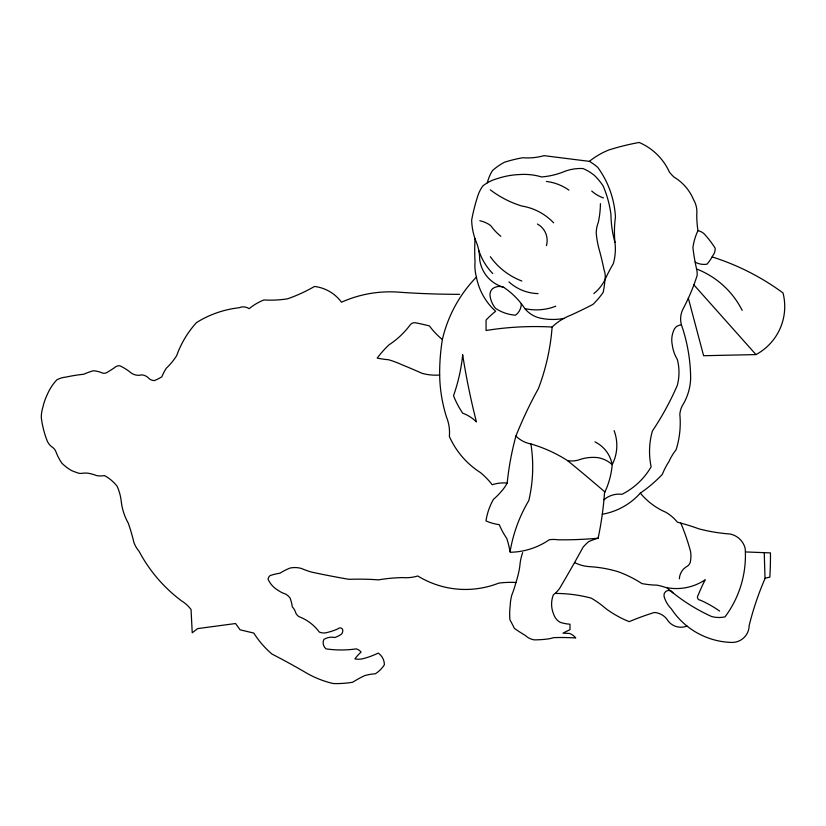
<?xml version="1.0" encoding="UTF-8"?>
<svg xmlns="http://www.w3.org/2000/svg" width="826" height="826" viewBox="0 0 826 826"><rect width="100%" height="100%" fill="white"/><g stroke="black" fill="none" stroke-linecap="round" stroke-linejoin="round"><path stroke-width="1.24" d="M712.126 256.917A242.751 242.751 0 0 1 782.996 292.92A54.506 54.506 0 0 1 755.976 354.591L703.618 355.717L688.337 298.238M745.506 551.944L770.452 552.893A315.501 315.501 0 0 1 769.811 577.198A32.668 32.668 0 0 0 765.144 578.272A296.988 296.988 0 0 0 749.172 625.488A17.057 17.057 0 0 1 731.124 642.422A74.66 74.66 0 0 1 671.342 608.855A28.311 28.311 0 0 1 663.98 596.062A4.842 4.842 0 0 1 672.963 592.831M593.842 293.602A41.734 41.734 0 0 0 604.942 279.808A161.194 161.194 0 0 1 613.346 263.618A53.845 53.845 0 0 0 615.143 244.124A107.07 107.07 0 0 1 615.442 217.135A92.842 92.842 0 0 0 597.745 167.358A54.888 54.888 0 0 0 589.341 161.359L544.035 155.66A61.485 61.485 0 0 1 522.734 157.756A133.957 133.957 0 0 0 504.438 162.257A57.789 57.789 0 0 0 492.43 170.652A41.093 41.093 0 0 0 487.319 182.835M693.881 284.877L755.976 354.591M764.246 552.656L765.031 578.53M459.566 294.324A851.503 851.503 0 0 1 397.719 292.084A118.603 118.603 0 0 0 341.499 302.202A39.4 39.4 0 0 0 314.51 286.457A156.434 156.434 0 0 1 287.52 298.826A108.64 108.64 0 0 1 263.907 299.952A54.568 54.568 0 0 0 249.163 308.697A10.47 10.47 0 0 0 239.075 307.747A101.918 101.918 0 0 0 196.536 322.553A97.22 97.22 0 0 0 176.681 355.645A65.719 65.719 0 0 1 166.284 368.251A51.615 51.615 0 0 0 161.865 376.759A41.992 41.992 0 0 1 154.4 380.569A8.446 8.446 0 0 1 149.103 378.618A10.841 10.841 0 0 0 141.876 374.87A12.793 12.793 0 0 1 131.024 372.877A49.23 49.23 0 0 0 119.801 365.773A6.143 6.143 0 0 0 115.939 366.651A106.791 106.791 0 0 1 106.461 372.753A5.338 5.338 0 0 1 102.094 372.877A26.515 26.515 0 0 0 93.369 370.76A75.92 75.92 0 0 0 83.643 374.25A162.33 162.33 0 0 0 65.812 377.121A22.818 22.818 0 0 0 56.818 379.867A49.839 49.839 0 0 0 47.227 394.683A58.522 58.522 0 0 0 42.869 407.228A34.279 34.279 0 0 0 41.3 417.688A98.501 98.501 0 0 0 46.71 439.659A15.116 15.116 0 0 0 51.759 446.804A10.356 10.356 0 0 1 55.776 451.337A51.893 51.893 0 0 0 61.878 463.19A45.42 45.42 0 0 0 71.47 470.51A71.821 71.821 0 0 0 76.983 472.637A9.158 9.158 0 0 0 82.28 473.298A20.609 20.609 0 0 1 90.302 473.649A51.336 51.336 0 0 1 96.58 475.57A20.65 20.65 0 0 0 104.427 475.57A39.596 39.596 0 0 1 117.199 486.369A52.028 52.028 0 0 1 121.381 502.507A57.242 57.242 0 0 0 128.257 523.126A196.175 196.175 0 0 1 133.936 542.548A27.826 27.826 0 0 0 139.016 551.21A149.248 149.248 0 0 0 181.472 600.822A33.835 33.835 0 0 1 191.043 609.485L192.231 632.799L197.62 628.607L235.586 623.527L240.067 629.804L253.819 633.088A92.264 92.264 0 0 0 271.971 654.058A700.149 700.149 0 0 1 307.282 673.489A98.18 98.18 0 0 0 333.208 683.536A96.601 96.601 0 0 0 352.64 682.235A129.61 129.61 0 0 1 364.307 675.761A43.757 43.757 0 0 1 375.324 673.809A29.127 29.127 0 0 0 384.4 664.744A14.125 14.125 0 0 0 378.246 653.077A78.759 78.759 0 0 1 362.046 658.911A20.278 20.278 0 0 1 354.912 658.911A39.906 39.906 0 0 1 361.065 652.106A9.375 9.375 0 0 0 356.212 648.875A104.427 104.427 0 0 1 326.074 648.875A7.94 7.94 0 0 1 323.813 639.479A14.476 14.476 0 0 1 334.829 637.527A30.748 30.748 0 0 0 341.303 634.296A5.018 5.018 0 0 0 342.604 629.433A2.788 2.788 0 0 0 338.061 628.782A58.976 58.976 0 0 1 327.695 632.355A11.502 11.502 0 0 1 319.27 632.024A44.78 44.78 0 0 0 298.95 616.65A10.16 10.16 0 0 1 295.873 613.181A15.962 15.962 0 0 0 292.321 606.862A42.033 42.033 0 0 0 290.081 598.034A14.858 14.858 0 0 0 285.342 593.956A24.821 24.821 0 0 1 278.228 590.394A24.367 24.367 0 0 1 268.089 579.336A5.586 5.586 0 0 1 270.195 575.515A69.487 69.487 0 0 1 280.076 573.141A56.385 56.385 0 0 1 290.215 567.999A24.666 24.666 0 0 1 301.273 568.402A85.945 85.945 0 0 0 311.547 572.088A890.48 890.48 0 0 0 349.068 579.336A260.923 260.923 0 0 1 378.566 579.873A154.813 154.813 0 0 1 402.541 577.601A40.742 40.742 0 0 0 417.77 575.98A90.994 90.994 0 0 0 498.77 583.115A96.415 96.415 0 0 1 515.94 582.464A97.261 97.261 0 0 0 519.802 566.326A52.183 52.183 0 0 1 522.672 552.584M515.94 582.464A104.045 104.045 0 0 1 511.8 595.102A45.275 45.275 0 0 0 510.21 605.654A68.021 68.021 0 0 0 509.89 619.717A164.126 164.126 0 0 1 514.361 628.359A140.079 140.079 0 0 0 525.233 635.39A17.016 17.016 0 0 0 534.185 639.861A104.541 104.541 0 0 0 545.697 639.221A35.952 35.952 0 0 0 553.688 637.631A244.444 244.444 0 0 1 575.743 637.951A15.044 15.044 0 0 0 569.672 633.47L562.96 633.15L569.992 629.629L569.992 624.198A37.748 37.748 0 0 1 560.08 622.277A14.156 14.156 0 0 1 553.688 614.286A25.575 25.575 0 0 1 553.368 594.782A27.072 27.072 0 0 0 561.68 584.87A1232.815 1232.815 0 0 0 583.094 547.142A69.281 69.281 0 0 1 588.535 541.711A70.272 70.272 0 0 1 598.127 538.191A336.017 336.017 0 0 0 604.518 492.792A79.916 79.916 0 0 0 612.19 464.656A41.981 41.981 0 0 0 614.1 430.635M439.659 375.014A50.582 50.582 0 0 1 422.107 373.342A658.652 658.652 0 0 0 402.045 364.782A99.905 99.905 0 0 0 388.674 359.764A102.063 102.063 0 0 1 377.183 358.092A109.713 109.713 0 0 1 388.881 344.938A83.137 83.137 0 0 0 410.202 324.876A5.514 5.514 0 0 1 415.715 322.821A240.975 240.975 0 0 1 429.427 325.929A72.925 72.925 0 0 0 442.375 339.507A209.949 209.949 0 0 0 439.659 375.014A148.298 148.298 0 0 0 446.453 416.903A41.847 41.847 0 0 1 449.365 436.458A82.455 82.455 0 0 0 480.567 472.658A77.055 77.055 0 0 1 492.213 484.728A37.16 37.16 0 0 1 507.185 483.065A291.124 291.124 0 0 1 515.92 436.045A413.32 413.32 0 0 1 538.387 388.612A218.518 218.518 0 0 0 552.119 327.034A55.218 55.218 0 0 1 570.776 315.191A462.89 462.89 0 0 0 592.944 304.402A78.707 78.707 0 0 0 603.145 292.404A90.148 90.148 0 0 0 604.942 279.808A18.058 18.058 0 0 0 604.043 269.906A294.407 294.407 0 0 0 599.841 251.92A97.014 97.014 0 0 1 596.238 233.324A30.046 30.046 0 0 1 598.344 222.235A97.251 97.251 0 0 0 600.44 203.64M442.375 339.507A132.449 132.449 0 0 1 476.406 277.102A44.398 44.398 0 0 1 475.033 261.811A214.977 214.977 0 0 1 475.022 238.724M555.526 593.44A138.107 138.107 0 0 1 591.251 598.148A91.862 91.862 0 0 1 605.675 608.483A105.398 105.398 0 0 0 629.175 621.648A284.247 284.247 0 0 1 654.326 612.479A17.243 17.243 0 0 1 668.141 620.997A16.138 16.138 0 0 0 686.995 626.046M598.127 538.191A383.636 383.636 0 0 1 557.839 539.791A27.32 27.32 0 0 0 549.207 539.791A70.881 70.881 0 0 1 510.21 552.264A114.05 114.05 0 0 0 506.772 538.407A70.365 70.365 0 0 1 499.286 524.675A50.933 50.933 0 0 1 485.967 520.927A62.487 62.487 0 0 1 493.463 499.348A69.735 69.735 0 0 0 501.361 491.387A41.703 41.703 0 0 0 507.185 483.065M594.968 441.869A31.687 31.687 0 0 1 612.19 464.656A28.332 28.332 0 0 0 598.292 457.687A42.043 42.043 0 0 0 580.41 459.349A23.293 23.293 0 0 1 567.514 460.598A139.749 139.749 0 0 0 530.901 443.954A28.673 28.673 0 0 1 515.92 436.045M574.566 562.547A37.738 37.738 0 0 0 589.496 566.646A123.219 123.219 0 0 1 618.271 571.757A117.364 117.364 0 0 1 641.926 583.59A91.892 91.892 0 0 0 656.949 585.149A70.592 70.592 0 0 1 665.58 587.431A51.759 51.759 0 0 0 705.228 579.759A167.513 167.513 0 0 0 698.197 595.102A3.077 3.077 0 0 0 700.427 600.223A108.743 108.743 0 0 1 719.611 611.085M666.974 587.833A183.558 183.558 0 0 0 711.62 616.526A28.229 28.229 0 0 0 725.052 616.846A102.682 102.682 0 0 0 745.186 548.423A19.514 19.514 0 0 0 730.163 534.03A177.094 177.094 0 0 1 699.157 528.919A231.125 231.125 0 0 0 677.413 522.208A42.756 42.756 0 0 0 665.901 512.296A68 68 0 0 1 640.326 493.112A66.194 66.194 0 0 1 602.288 514.247M640.326 493.112A134.163 134.163 0 0 0 662.359 474.33A71.191 71.191 0 0 1 669.019 461.424A53.628 53.628 0 0 1 676.091 449.778A89.353 89.353 0 0 0 679.839 414.404A22.705 22.705 0 0 1 682.328 405.669A54.557 54.557 0 0 0 690.65 378.205A167.688 167.688 0 0 0 682.328 327.447A21.93 21.93 0 0 1 683.164 308.717A201.296 201.296 0 0 0 697.144 275.461A21.879 21.879 0 0 0 696.576 268.987A196.495 196.495 0 0 1 692.921 247.583A57.758 57.758 0 0 1 697.949 230.63A105.842 105.842 0 0 1 696.752 214.729A24.501 24.501 0 0 0 693.448 199.438A47.03 47.03 0 0 0 674.243 177.249A37.273 37.273 0 0 1 669.442 172.149A58.367 58.367 0 0 0 639.148 142.464A247.108 247.108 0 0 0 608.845 149.96A77.799 77.799 0 0 0 589.341 161.359M680.8 523.095A220.687 220.687 0 0 1 690.515 551.303A28.414 28.414 0 0 1 690.206 562.485A7.868 7.868 0 0 1 687.645 566.006A15.25 15.25 0 0 0 679.333 578.799M476.406 277.102A61.516 61.516 0 0 0 495.652 311.299A75.569 75.569 0 0 0 486.06 320.096L486.06 330.493A308.181 308.181 0 0 1 552.119 327.034M530.901 443.954A147.379 147.379 0 0 1 528.816 500.535A147.513 147.513 0 0 0 510.096 551.644M567.514 460.598A1728.859 1728.859 0 0 1 604.911 491.976M603.951 499.73A23.324 23.324 0 0 1 622.009 494.299A70.386 70.386 0 0 0 651.125 466.835A75.063 75.063 0 0 1 652.375 431.048A287.407 287.407 0 0 0 677.341 385.288A51.522 51.522 0 0 0 677.341 359.486A36.612 36.612 0 0 1 672.343 345.34A24.14 24.14 0 0 1 673.593 330.772A8.157 8.157 0 0 1 681.46 324.959M563.797 318.423A58.202 58.202 0 0 1 542.238 318.495A27.599 27.599 0 0 1 524.84 308.594A75.3 75.3 0 0 0 503.654 287.303A33.205 33.205 0 0 1 479.658 259.302A45.688 45.688 0 0 0 476.457 242.514A62.693 62.693 0 0 1 471.656 220.119A190.362 190.362 0 0 1 477.727 196.144A35.601 35.601 0 0 1 482.828 185.943A39.607 39.607 0 0 1 497.489 178.581A77.479 77.479 0 0 1 519.43 174.554A61.95 61.95 0 0 1 541.639 176.95A78.243 78.243 0 0 0 562.041 172.448A45.688 45.688 0 0 1 583.042 168.556A46.194 46.194 0 0 1 594.441 175.453A63.499 63.499 0 0 1 603.145 185.943A107.514 107.514 0 0 1 610.941 214.43A107.308 107.308 0 0 0 614.957 242.369M503.654 287.303A11.213 11.213 0 0 0 492.43 288.801A8.384 8.384 0 0 0 490.035 295.698A24.739 24.739 0 0 0 495.435 308.294A41.073 41.073 0 0 0 515.538 315.191A14.31 14.31 0 0 0 521.309 303.679M555.743 306.198A52.781 52.781 0 0 1 524.84 308.594M492.73 273.509A59.462 59.462 0 0 1 478.781 250.392M521.836 281.005A68.393 68.393 0 0 1 490.334 256.721M538.036 293.602A44.914 44.914 0 0 1 508.93 281.903M479.834 220.728A28.549 28.549 0 0 1 490.634 225.529A57.49 57.49 0 0 0 500.835 236.329M490.334 189.846A100.132 100.132 0 0 0 521.836 206.035A56.116 56.116 0 0 1 553.637 222.834M537.437 224.032A18.802 18.802 0 0 1 546.44 245.621M546.44 181.452A49.333 49.333 0 0 1 568.938 190.145M603.445 197.941A33.969 33.969 0 0 1 591.736 191.043M697.949 230.63A13.299 13.299 0 0 1 705.869 235.751A100.596 100.596 0 0 1 715.151 248.151A10.531 10.531 0 0 1 712.9 255.471A44.428 44.428 0 0 1 706.994 264.196A18.833 18.833 0 0 1 695.151 262.172M696.576 268.987A85.677 85.677 0 0 1 742.182 310.38M462.674 354.912A745.651 745.651 0 0 0 476.406 421.9A38.192 38.192 0 0 0 462.674 413.165A87.793 87.793 0 0 1 453.526 395.685A175.835 175.835 0 0 0 462.674 354.912"/></g></svg>
